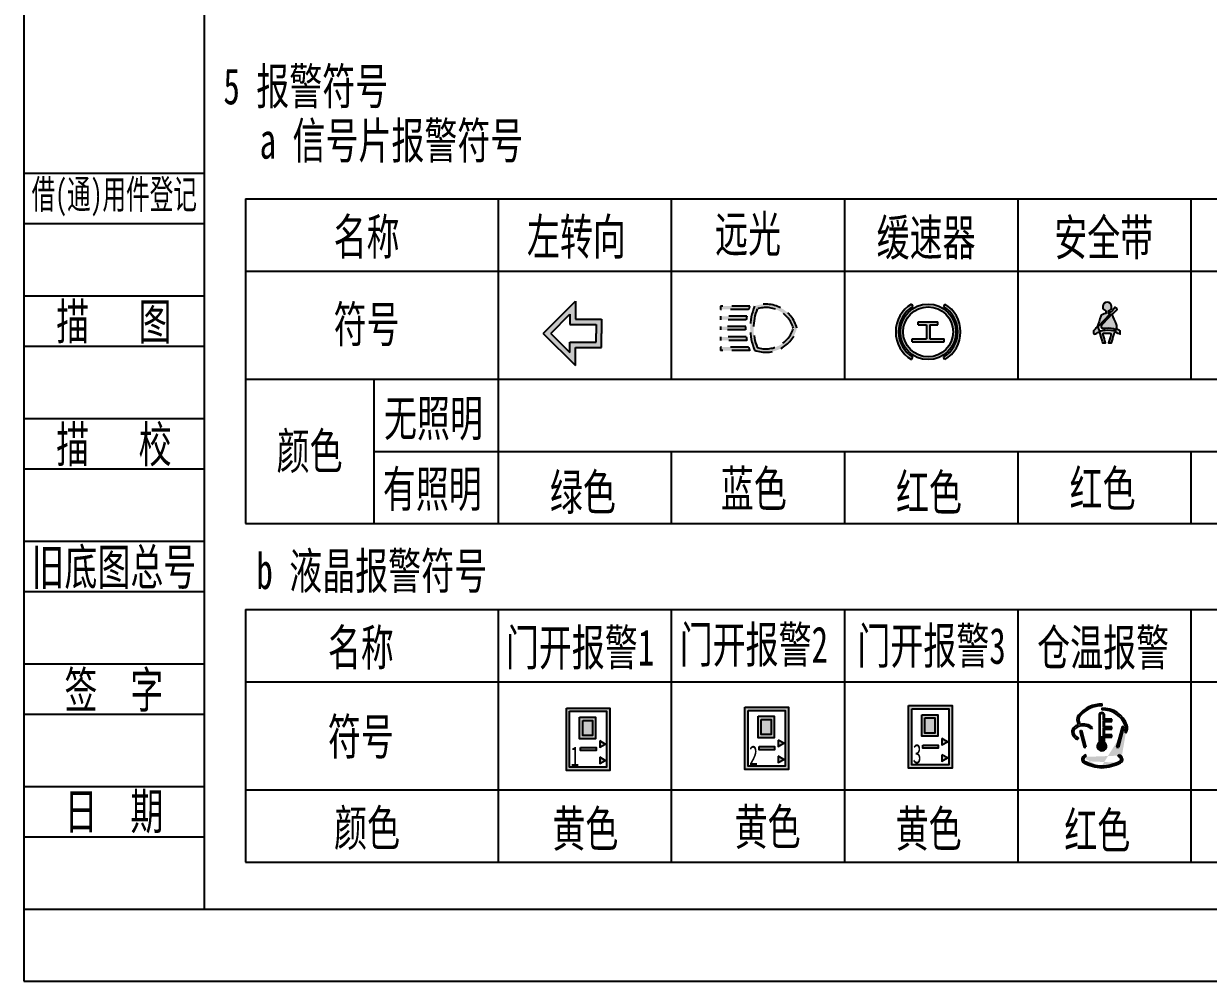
# Model space of a CAD drawing. Extents: x -188 to 653, y 38 to 632.
# Drawn here: x -188.1 to -24, y 38.5 to 171.1 of the extents above; entities that cross this region are included whole.
import ezdxf
from ezdxf.enums import TextEntityAlignment as Align

# ---------------------------------------------------------------- set-up
doc = ezdxf.new("R2010")
doc.units = 0
doc.header["$LTSCALE"] = 5
doc.linetypes.add('DASHED', pattern=[0.75, 0.5, -0.25])
for name, color, linetype in [('01', 7, 'CONTINUOUS'), ('1轮廓实线层', 7, 'CONTINUOUS'), ('2细线层', 3, 'CONTINUOUS'), ('4', 6, 'DASHED'), ('5剖面线层', 2, 'CONTINUOUS'), ('6文字层', 3, 'CONTINUOUS'), ('F2', 1, 'CONTINUOUS')]:
    doc.layers.add(name, color=color, linetype=linetype)
doc.layers.add('1', color=1, linetype='CONTINUOUS', lineweight=5)
doc.styles.add('STYLE1', font='SIMHEI.TTF', dxfattribs={"width": 0.67})
doc.styles.add('STYLE2', font='', dxfattribs={"width": 0.67, "height": 5})
doc.styles.get('STYLE2').set_extended_font_data('FangSong')

msp = doc.modelspace()

# ---------------------------------------------------------------- hatches: boundary and pattern name
at = {"layer": '01'}
msp.add_hatch(color=1, dxfattribs=at).paths.add_polyline_path([(-39.12559830937467, 71.58259185334987, 3.266366646784209), (-38.39109703670032, 71.58259185334987), (-38.39109703670032, 72.27055440281623), (-39.12559830937467, 72.27055440281623)])
at = {"layer": '1', "lineweight": 50}
msp.add_hatch(color=256, dxfattribs=at).paths.add_polyline_path([(-38.76032871872568, 76.29209984194415), (-38.75055688824505, 76.04566035954412, -0.3302194750301219), (-35.4920837286683, 73.8247341402705, -0.3151389709790092), (-35.62949361488695, 73.06071776276843), (-35.44649245854616, 72.89458736905041, 0.3152240271156196), (-35.25991924411206, 73.90799814334149, 0.3300328908721549)])
at = {"layer": '1轮廓实线层', "ltscale": 10}
h = msp.add_hatch(color=3, dxfattribs=at)
h.paths.add_polyline_path([(-116.1724782359365, 128.235570720024), (-111.9461823223974, 124.0092748064847), (-111.6974782359366, 124.0092748064847), (-111.6974782359366, 126.2752195641847), (-108.0675977537176, 126.2752195641847), (-108.0675977537176, 128.235570720024), (-108.0675977537176, 130.1959218758634), (-111.6974782359366, 130.1959218758634), (-111.6974782359366, 132.710570720024)])
h.paths.add_polyline_path([(-112.4543775607131, 130.8930112234677), (-112.4543775607131, 129.4459218758634), (-108.8175977537176, 129.4459218758634), (-108.8175977537176, 128.235570720024), (-108.8175977537176, 127.0252195641847), (-112.4543775607131, 127.0252195641847), (-112.4543775607131, 125.5781302165806), (-115.111818064157, 128.235570720024)], flags=16)
at = {"layer": '1轮廓实线层'}
h = msp.add_hatch(color=1, dxfattribs=at)
h.paths.add_polyline_path([(-67.31635766956947, 128.4408526400448), (-66.93160766956942, 128.4408526400448, -0.2633274009900907), (-64.9388503735322, 131.9622804661916), (-65.13695036085892, 132.2921121771006, 0.2633274009900894)])
h.paths.add_polyline_path([(-66.93160766956942, 128.4408526400448), (-67.31635766956947, 128.4408526400448, 0.2633274009900842), (-65.13695036085892, 124.5895931029891), (-64.9388503735322, 124.9194248138981, -0.2633274009900839)])
h.paths.add_polyline_path([(-66.2903576695694, 128.4408526400448), (-66.67510766956946, 128.4408526400448, 0.4142135623730949), (-62.82384813251326, 124.5895931029887), (-62.82384813251326, 124.9743431029887, -0.4142135623730935)])
h.paths.add_polyline_path([(-66.67510766956946, 128.4408526400448), (-66.2903576695694, 128.4408526400448, -0.4142135623730935), (-62.82384813251326, 131.9073621771009), (-62.82384813251326, 132.2921121771009, 0.4142135623730949)])
h.paths.add_polyline_path([(-59.35733859545712, 128.4408526400448), (-58.97258859545718, 128.4408526400448, 0.4142135623730949), (-62.82384813251326, 132.2921121771009), (-62.82384813251326, 131.9073621771009, -0.4142135623730935)])
h.paths.add_polyline_path([(-58.97258859545718, 128.4408526400448), (-59.35733859545712, 128.4408526400448, -0.4142135623730935), (-62.82384813251326, 124.9743431029887), (-62.82384813251326, 124.5895931029887, 0.4142135623730949)])
h.paths.add_polyline_path([(-60.51074590416829, 124.5895931029887, 0.2633274009901314), (-58.33133859545717, 128.4408526400448), (-58.71608859545711, 128.4408526400448, -0.2633274009901318), (-60.708845891495, 124.9194248138978)])
h.paths.add_polyline_path([(-60.70884589149443, 131.9622804661916, -0.2633274009900906), (-58.71608859545711, 128.4408526400448), (-58.33133859545717, 128.4408526400448, 0.2633274009900893), (-60.51074590416772, 132.2921121771006)])
h.paths.add_polyline_path([(-62.82384813251326, 128.4408526400449), (-62.59884813251324, 128.4408526400449), (-62.59884813251324, 129.3930107227459), (-61.45923781205977, 129.3930107227459), (-61.45923781205977, 129.8430107227459), (-62.82384813251326, 129.8430107227459)], flags=17)
h.paths.add_polyline_path([(-62.82384813251326, 129.843010722746), (-64.18845845296676, 129.843010722746), (-64.18845845296676, 129.393010722746), (-63.04884813251329, 129.3930107227459), (-63.04884813251329, 128.4408526400449), (-62.82384813251326, 128.4408526400449)], flags=17)
h.paths.add_polyline_path([(-63.04884813251329, 128.4408526400447), (-63.04884813251329, 127.4886945573437), (-65.04661551923243, 127.4886945573437), (-65.04661551923243, 127.0386945573437), (-62.82384813251326, 127.0386945573437), (-62.82384813251326, 128.4408526400449)], flags=17)
h.paths.add_polyline_path([(-62.82384813251326, 127.0386945573437), (-60.60108074579409, 127.0386945573437), (-60.60108074579409, 127.4886945573437), (-62.59884813251324, 127.4886945573437), (-62.59884813251324, 128.4408526400448), (-62.82384813251326, 128.4408526400449)], flags=17)
at = {"layer": '1轮廓实线层', "ltscale": 10}
for color, points in [(3, [(-111.6974782359366, 124.0092748064847), (-111.9461823223974, 124.0092748064847), (-111.6974782359366, 123.7605707200241)]), (2, [(-111.1402438581677, 72.05966868999218), (-108.8947951575251, 72.05966868999212), (-108.8947951575251, 75.06027456966439), (-111.1402438581677, 75.0602745696645)]), (2, [(-86.39042523410126, 72.18522128131764), (-84.1449765334587, 72.18522128131758), (-84.1449765334587, 75.18582716098985), (-86.39042523410126, 75.18582716098996)]), (2, [(-63.71416730815145, 72.39774880181068), (-61.46871860750889, 72.39774880181062), (-61.46871860750889, 75.39835468148289), (-63.71416730815145, 75.398354681483)])]:
    msp.add_hatch(color=color, dxfattribs=at).paths.add_polyline_path(points)
h = msp.add_hatch(color=2, dxfattribs=at)
h.paths.add_polyline_path([(-112.9503781059298, 76.31888150598934), (-106.9319256871545, 76.31888150598934), (-106.9319256871545, 67.66643324757206), (-112.9503781059298, 67.66643324757206)])
h.paths.add_polyline_path([(-112.5011593559298, 75.86966275598911), (-107.3811444371545, 75.86966275598911), (-107.3811444371545, 68.11565199757229), (-112.5011593559298, 68.11565199757229)], flags=16)
h = msp.add_hatch(color=2, dxfattribs=at)
h.paths.add_polyline_path([(-88.20055948186337, 76.4444340973148), (-82.1821070630881, 76.4444340973148), (-82.1821070630881, 67.79198583889752), (-88.20055948186337, 67.79198583889752)])
h.paths.add_polyline_path([(-87.75134073186337, 75.99521534731457), (-82.6313258130881, 75.99521534731457), (-82.6313258130881, 68.24120458889774), (-87.75134073186337, 68.24120458889774)], flags=16)
h = msp.add_hatch(color=2, dxfattribs=at)
h.paths.add_polyline_path([(-65.52430155591355, 76.65696161780784), (-59.50584913713828, 76.65696161780784), (-59.50584913713828, 68.00451335939056), (-65.52430155591355, 68.00451335939056)])
h.paths.add_polyline_path([(-65.07508280591355, 76.20774286780761), (-59.95506788713828, 76.20774286780761), (-59.95506788713828, 68.45373210939078), (-65.07508280591355, 68.45373210939078)], flags=16)
h = msp.add_hatch(color=2, dxfattribs=at)
h.paths.add_polyline_path([(-107.5756507477504, 71.31309201485055), (-108.3337990657451, 71.75059739209291), (-108.3336156777318, 70.87526900025205)])
h.paths.add_polyline_path([(-107.5756507477508, 69.06939689787578), (-108.3337990657456, 69.50690227511836), (-108.3336156777318, 68.63157388327727)])
h.paths.add_polyline_path([(-108.8406891997879, 70.41068590901318), (-108.8406891997879, 70.84320684688169), (-110.9779199314803, 70.84320684688169), (-110.9779199314803, 70.41068590901341)])
h = msp.add_hatch(color=2, dxfattribs=at)
h.paths.add_polyline_path([(-82.825832123684, 71.43864460617601), (-83.5839804416787, 71.87614998341837), (-83.58379705366542, 71.0008215915775)])
h.paths.add_polyline_path([(-82.82583212368445, 69.19494948920124), (-83.58398044167916, 69.63245486644382), (-83.58379705366542, 68.75712647460273)])
h.paths.add_polyline_path([(-84.09087057572151, 70.53623850033864), (-84.09087057572151, 70.96875943820714), (-86.22810130741391, 70.96875943820714), (-86.22810130741391, 70.53623850033887)])
h = msp.add_hatch(color=2, dxfattribs=at)
h.paths.add_polyline_path([(-60.14957419773418, 71.65117212666905), (-60.90772251572889, 72.08867750391141), (-60.90753912771561, 71.21334911207055)])
h.paths.add_polyline_path([(-60.14957419773464, 69.40747700969428), (-60.90772251572935, 69.84498238693686), (-60.90753912771561, 68.96965399509577)])
h.paths.add_polyline_path([(-61.4146126497717, 70.74876602083168), (-61.4146126497717, 71.18128695870018), (-63.5518433814641, 71.18128695870018), (-63.5518433814641, 70.74876602083191)])
at = {"layer": '4', "ltscale": 10}
h = msp.add_hatch(color=5, dxfattribs=at)
h.paths.add_polyline_path([(-91.59296173856819, 132.0115508639979), (-91.59296173856819, 131.5428008639979), (-87.70362315568946, 131.5428008639979, -0.01452261066740526), (-87.5383189456602, 132.0115508639979)])
h.paths.add_polyline_path([(-88.02746699119916, 130.1287383639979, -0.01389140543728545), (-87.94793876425956, 130.5974883639979), (-91.59296173856819, 130.5974883639979), (-91.59296173856819, 130.1287383639979)])
h.paths.add_polyline_path([(-91.59296173856819, 129.1834258639979), (-91.59296173856819, 128.9491752527742), (-88.11151662051952, 128.9491752527742, -0.00684405257517632), (-88.10784366268399, 129.1834258639979)])
h.paths.add_polyline_path([(-91.59296173856819, 128.9491752527742), (-91.59296173856819, 128.7146758639979), (-88.10877021341958, 128.7146758639979, -0.006850949471928943), (-88.11151662051952, 128.9491752527742)])
h.paths.add_polyline_path([(-87.94793876425956, 127.2667932337722, -0.01389140543728574), (-88.02746699119916, 127.7355432337722), (-91.59296173856819, 127.7355432337722), (-91.59296173856819, 127.2667932337722)])
h.paths.add_polyline_path([(-91.59296173856819, 126.3214807337722), (-91.59296173856819, 125.8527307337722), (-87.5383189456602, 125.8527307337722, -0.01452261066740481), (-87.70362315568946, 126.3214807337722)])
h.paths.add_polyline_path([(-86.83213330251783, 130.5923611214753), (-86.83213330251783, 132.022311165174, 0.001774094390387376), (-86.86202484404475, 132.0115508639979, 0.1009958805841513), (-87.48702484305522, 128.9491752527742), (-87.01827484299201, 128.9491752527742, -0.05645139358346744)])
h.paths.add_polyline_path([(-81.48954280900625, 128.9491752527742), (-81.00270666273718, 128.9491752527742, 2.613486854359877e-06), (-81.00269469794148, 128.9492204982339, 0.4388778527468691), (-86.83213330251783, 132.022311165174), (-86.83213330251783, 130.5923611214757, -0.03720962649901507), (-86.50946272504962, 131.6355854908084, -0.4168296417948312)])
h.paths.add_polyline_path([(-86.50961433191196, 126.262902155614, -0.03719549792664051), (-86.83213330251783, 127.3057406065204), (-86.83213330251783, 125.8761298312938, 0.4388747358700296), (-81.00270666273718, 128.9491752527742), (-81.48956977102353, 128.9491752527742, -0.4168343419126662)])
h.paths.add_polyline_path([(-86.86219583537331, 125.8869523757521, 0.001784256023702572), (-86.83213330251783, 125.8761298312938), (-86.83213330251783, 127.3057406065204, -0.05645988598554207), (-87.01827484299201, 128.9491752527742), (-87.48702484305522, 128.9491752527742, 0.1009898176772762)])
at = {"layer": '5剖面线层', "ltscale": 10}
h = msp.add_hatch(color=1, dxfattribs=at)
edge = h.paths.add_edge_path()
edge.add_line((-38.70834767303827, 76.63171875115097), (-38.70834767303827, 76.87837087366444))
edge.add_arc((-38.75834767303828, 72.72294367420687), 4.155728000000001, 89.31062425223224, 141.4235457663623)
edge.add_arc((-41.28030420457866, 74.7344988158211), 0.9297988571428575, 141.4235457663623, 194.7185243349453)
edge.add_line((-42.17959232550049, 74.49826420719893), (-42.04261233774559, 73.97681446487871))
edge.add_arc((-41.34171636489, 72.06806846715284), 2.033363334134634, 110.1633526034629, 129.3134374179218)
edge.add_arc((-42.13379449660211, 73.0353359182443), 0.7831657142857142, 129.3134374179218, 178.1765850440404)
edge.add_arc((-41.82105887174077, 73.0253798723582), 1.096059776081759, 178.1765850440404, 256.1225073727622)
edge.add_line((-42.08394519156476, 71.96131323178258), (-42.01383593794406, 72.19811775670792))
edge.add_arc((-41.82105887174077, 73.0253798723582), 0.8494266332246165, 178.1765850440404, 256.8824496251242, ccw=False)
edge.add_arc((-42.13379449660211, 73.0353359182443), 0.5365325714285715, 129.3134374179218, 178.1765850440404, ccw=False)
edge.add_arc((-41.34171636489, 72.06806846715284), 1.786730191277491, 50.012245855977596, 129.3134374179218, ccw=False)
edge.add_line((-40.19352089840512, 73.4370286372004), (-40.0403259417691, 73.63042227318044))
edge.add_arc((-41.34171636489, 72.06806846715284), 2.033363334134634, 50.20679101131203, 103.2053969225125)
edge.add_line((-41.8062231197403, 74.04766436614295), (-41.94105228655317, 74.56092645240238))
edge.add_arc((-41.28030420457866, 74.7344988158211), 0.6831657142857144, 141.4235457663623, 194.7185243349453, ccw=False)
edge.add_arc((-38.75834767303828, 72.72294367420687), 3.909094857142859, 89.26712776227907, 141.4235457663623, ccw=False)
h.paths.add_polyline_path([(-35.71002916604174, 73.71803121036743), (-35.94856920499173, 73.78069345557049), (-36.70749956125737, 70.8916288177536), (-36.46895952230852, 70.82896657255009)], flags=17)
h.paths.add_polyline_path([(-41.5805461882403, 73.18856677308258), (-41.81908622718813, 73.12590452787896), (-41.21570203220002, 70.8289665725498), (-40.97716199324949, 70.89162881775269)])
edge = h.paths.add_edge_path()
edge.add_line((-38.76032871872564, 76.29209984194307), (-38.75055688824505, 76.04566035954412))
edge.add_arc((-38.61937363939241, 72.73730047688491), 3.310959703466807, 19.17378845441917, 92.27070550160016)
edge.add_arc((-38.61937363939241, 72.73730047688491), 3.557592846323949, 19.17378845441917, 92.27070550157737)
edge.add_line((-35.62949361488426, 73.06071776276599), (-35.44649245854616, 72.89458736905041))
edge.add_arc((-36.10669064686956, 73.54090752261243), 0.6769780002275263, 314.8208977618763, 384.7875806804947)
edge.add_arc((-36.07706565499151, 73.53455841094808), 0.8984350229945465, 314.5762075454621, 384.7166360589715)
edge.add_arc((-39.01615874810019, 74.25605001804252), 5.970631150398738, 272.3958422082294, 297.4477786115207)
edge.add_arc((-39.01615874810019, 74.25605001804252), 6.217264293255878, 272.3958422082294, 297.4477786115207)
edge.add_arc((-38.50878272221771, 73.7698416642948), 5.484515949882106, 241.3760533326077, 267.4822661724172)
edge.add_arc((-38.50878272221771, 73.7698416642948), 5.731149092739249, 241.3760533326077, 267.4822661724172)
edge.add_line((-41.22851320100445, 69.3600847283983), (-40.8725276553645, 69.71607027403866))
edge.add_arc((-41.03878916139464, 69.19062688720999), 0.2543839050452518, 138.2293882944833, 247.4876864757158)
edge.add_arc((-41.05717732386378, 69.18739012501362), 0.4898994285714287, 135.0000000000092, 246.8120643640078)
edge.add_line((-40.8725276553645, 69.71607027403866), (-41.046923623144, 69.89046624181844))
edge.add_line((-41.4035885319057, 69.53380133305558), (-41.046923623144, 69.89046624181844))
edge.add_line((-36.53127948717263, 69.71607027403763), (-36.17461457841357, 69.35940536528028))
edge.add_arc((-36.35702521704109, 69.18921637577881), 0.2494503164820246, 292.79467382525, 403.3462381337592)
edge.add_arc((-36.34662981867603, 69.18739012501698), 0.4898994285714287, 293.1879356360533, 405.0000000002119)
edge.add_line((-36.53127948717263, 69.71607027403763), (-36.35688351939407, 69.89046624181793))
edge.add_line((-36.35688351939407, 69.89046624181793), (-36.00021861063379, 69.53380133306041))
for points in [[(-39.12559830937467, 72.27055440281634), (-39.01131259508897, 72.2705544028164), (-39.01131259508897, 75.43409687529294, -0.5256754162982524), (-38.50538275098605, 75.43409687529294), (-38.50538275098605, 74.65580404248914), (-37.47959071960812, 74.6558040424892), (-37.47959071960812, 74.55108256724583), (-38.50538275098602, 74.55108256724589), (-38.50538275098608, 73.60015937569892), (-37.46869765412782, 73.60015937569887), (-37.46869765412782, 73.50739818926576), (-38.50538275098605, 73.50739818926576), (-38.50538275098605, 72.4683327283135), (-37.46869765412782, 72.4683327283135), (-37.46869765412782, 72.3848401171021), (-38.50538275098605, 72.3848401171021), (-38.50538275098602, 72.27055440281634), (-38.39109703670032, 72.27055440281634), (-37.35441193984212, 72.27055440281634), (-37.35441193984212, 72.58261844259914), (-38.39109703670032, 72.5826184425992), (-38.39109703670032, 73.39311247498), (-37.35441193984214, 73.39311247498), (-37.35441193984209, 73.71444508998462), (-38.39109703670032, 73.71444508998457), (-38.39109703670032, 74.43679685296001), (-37.36530500532239, 74.43679685296013), (-37.36530500532239, 74.77008975677484), (-38.39109703670032, 74.77008975677478), (-38.39109703670032, 75.46659497036592, 0.5847915256538905), (-39.12559830937467, 75.46659497036597)], [(-41.13618817359554, 68.95562773068303, -0.5164606685822698), (-41.22851320100482, 69.36008472839796), (-40.8725276553645, 69.71607027403866), (-41.046923623144, 69.8904662418185), (-41.4035885319057, 69.53380133305558, 0.5290683885635337), (-41.2523077670641, 68.7380288446933, -0.0001009775157795255), (-41.25433994304159, 68.73913739248678, 0.1132173163500381), (-38.78739632841216, 68.04546882688732), (-38.78739632841216, 68.29240707655629, -0.112663130222363)], [(-36.15198236026415, 68.73781942195859, 0.5294122780501828), (-36.00021861063379, 69.53380133306041), (-36.35688351939401, 69.89046624181799), (-36.53127948717263, 69.71607027403763), (-36.17514814941315, 69.35993893627983, -0.5252326250590912), (-36.26217496011019, 68.95850250720315, -0.1094792259174154), (-38.75813235653802, 68.29099689880132, -0.001335486196439988), (-38.78739632841216, 68.29240707655623), (-38.78739632841216, 68.04546882688732, 0.001266180494366057), (-38.75840053753347, 68.0441311520978, 0.1097606481304417)]]:
    msp.add_hatch(color=1, dxfattribs=at).paths.add_polyline_path(points)
at = {"layer": 'F2'}
h = msp.add_hatch(color=256, dxfattribs=at)
edge = h.paths.add_edge_path()
edge.add_spline(control_points=[(-38.21026494258001, 131.3538314548886), (-38.41016494257963, 131.4139314548888), (-38.64026494257985, 131.6338314548887), (-38.64026494257985, 131.9338314548887), (-38.64026494257985, 131.9338314548887), (-38.64026494257985, 132.2739314548887), (-38.36026494257965, 132.5638314548887), (-38.01026494258019, 132.5638314548887), (-38.01026494258019, 132.5638314548887), (-37.67026494258005, 132.5639314548886), (-37.40026494258007, 132.2838314548887), (-37.40026494258007, 131.9338314548887), (-37.40026494258007, 131.9338314548887), (-37.40026494258007, 131.6539314548887), (-37.57026494257968, 131.4238314548887), (-37.84026494258012, 131.3438314548886), (-37.84026494258012, 131.3438314548886), (-37.84026494258012, 131.3438314548886), (-37.84026494258012, 130.9939314548887), (-37.84026494258012, 130.9939314548887), (-37.84026494258012, 130.9939314548887), (-37.79026494257994, 130.9939314548887), (-37.74026494257976, 131.0038314548887), (-37.69026494258003, 131.0038314548887), (-37.69026494258003, 131.0038314548887), (-37.44026494258003, 131.2839314548887), (-37.16026494257983, 131.5638314548887), (-36.91026494257983, 131.8438314548886), (-36.91026494257983, 131.8438314548886), (-36.80026494258016, 131.7539314548887), (-36.72026494257977, 131.6838314548887), (-36.61026494257965, 131.6038314548886), (-36.61026494257965, 131.6038314548886), (-36.84026494258012, 131.3639314548887), (-37.07026494257968, 131.1038314548886), (-37.31026494257992, 130.8738314548887), (-37.31026494257992, 130.8738314548887), (-37.12026494257987, 130.4138314548887), (-36.93026494257981, 129.9438314548888), (-36.74026494257976, 129.4838314548887), (-36.74026494257976, 129.4838314548887), (-36.65026494258007, 129.2939314548887), (-36.65026494258007, 129.0838314548886), (-36.74026494257976, 128.8838314548887), (-36.74026494257976, 128.8838314548887), (-36.56026494257992, 128.7839314548887), (-36.39026494257985, 128.7038314548888), (-36.21026494258001, 128.6038314548886), (-36.21026494258001, 128.6038314548886), (-36.21026494258001, 128.4439314548887), (-36.21026494258001, 128.2938314548887), (-36.21026494258001, 128.1338314548887), (-36.21026494258001, 128.1338314548887), (-36.43026494257981, 128.2339314548887), (-36.66026494257983, 128.3238314548886), (-36.88026494258008, 128.4338314548887), (-36.88026494258008, 128.4338314548887), (-36.96026494258001, 128.3438314548886), (-37.03026494257972, 128.2138314548887), (-37.10026494257988, 128.0438314548887), (-37.10026494257988, 128.0438314548887), (-37.20026494257979, 127.6739314548887), (-37.30026494258016, 127.3038314548887), (-37.40026494258007, 126.9338314548886), (-37.40026494258007, 126.9338314548886), (-37.54026494257994, 126.9338314548886), (-37.68026494257981, 126.9338314548886), (-37.82026494257968, 126.9338314548886), (-37.82026494257968, 126.9338314548886), (-37.71026494258001, 127.3038314548887), (-37.60026494257988, 127.6638314548887), (-37.49026494257976, 128.0338314548887), (-37.49026494257976, 128.0338314548887), (-37.46026494258001, 128.1739314548888), (-37.49026494257976, 128.2438314548887), (-37.65026494258007, 128.2438314548887), (-37.65026494258007, 128.2438314548887), (-37.92026494258005, 128.2438314548887), (-38.19026494258003, 128.2438314548887), (-38.46026494258001, 128.2438314548887), (-38.46026494258001, 128.2438314548887), (-38.62026494257987, 128.2438314548887), (-38.63026494258008, 128.1138314548886), (-38.57026494257968, 128.0138314548887), (-38.57026494257968, 128.0138314548887), (-38.46026494258001, 127.6639314548888), (-38.36026494257965, 127.2838314548887), (-38.24026494257976, 126.9338314548886), (-38.24026494257976, 126.9338314548886), (-38.24026494257976, 126.9338314548886), (-38.66026494257983, 126.9338314548886), (-38.66026494257983, 126.9338314548886), (-38.66026494257983, 126.9338314548886), (-38.66026494257983, 126.9338314548886), (-39.12026494257987, 128.4439314548887), (-39.12026494257987, 128.4439314548887), (-39.12026494257987, 128.4439314548887), (-39.34006494257972, 128.3339314548886), (-39.59006494257972, 128.2138314548887), (-39.81006494257997, 128.1038314548886), (-39.81006494257997, 128.1038314548886), (-39.90006494258012, 128.1239314548887), (-39.95006494257984, 128.2838314548887), (-39.91006494257988, 128.5938314548886), (-39.91006494257988, 128.5938314548886), (-39.75006494258002, 128.7739314548887), (-39.56006494257997, 128.9538314548888), (-39.41006494257988, 129.1338314548887), (-39.41006494257988, 129.1338314548887), (-39.23006494258004, 129.6339314548887), (-39.06026494257992, 130.1038314548886), (-38.88026494258008, 130.6038314548886), (-38.88026494258008, 130.6038314548886), (-38.78026494257972, 130.8039314548886), (-38.55026494258016, 130.9638314548887), (-38.21026494258001, 130.9938314548887), (-38.21026494258001, 130.9938314548887), (-38.21026494258001, 130.9938314548887), (-38.21026494258001, 131.3538314548886), (-38.21026494258001, 131.3538314548886)], knot_values=[0, 0, 0, 0, 0.03333333333333333, 0.03333333333333333, 0.03333333333333333, 0.03333333433333333, 0.06666666666666667, 0.06666666666666667, 0.06666666666666667, 0.06666666766666667, 0.1, 0.1, 0.1, 0.100000001, 0.1333333333333333, 0.1333333333333333, 0.1333333333333333, 0.1333333343333333, 0.1666666666666667, 0.1666666666666667, 0.1666666666666667, 0.1666666676666667, 0.2, 0.2, 0.2, 0.200000001, 0.2333333333333333, 0.2333333333333333, 0.2333333333333333, 0.2333333343333333, 0.2666666666666667, 0.2666666666666667, 0.2666666666666667, 0.2666666676666667, 0.3, 0.3, 0.3, 0.300000001, 0.3333333333333333, 0.3333333333333333, 0.3333333333333333, 0.3333333343333333, 0.3666666666666666, 0.3666666666666666, 0.3666666666666666, 0.3666666676666667, 0.4, 0.4, 0.4, 0.400000001, 0.4333333333333333, 0.4333333333333333, 0.4333333333333333, 0.4333333343333333, 0.4666666666666666, 0.4666666666666666, 0.4666666666666666, 0.4666666676666666, 0.4999999999999999, 0.4999999999999999, 0.4999999999999999, 0.500000001, 0.5333333333333333, 0.5333333333333333, 0.5333333333333333, 0.5333333343333333, 0.5666666666666667, 0.5666666666666667, 0.5666666666666667, 0.5666666676666666, 0.6, 0.6, 0.6, 0.600000001, 0.6333333333333333, 0.6333333333333333, 0.6333333333333333, 0.6333333343333333, 0.6666666666666666, 0.6666666666666666, 0.6666666666666666, 0.6666666676666666, 0.7, 0.7, 0.7, 0.7000000009999999, 0.7333333333333333, 0.7333333333333333, 0.7333333333333333, 0.7333333343333333, 0.7666666666666666, 0.7666666666666666, 0.7666666666666666, 0.7666666676666666, 0.7999999999999999, 0.7999999999999999, 0.7999999999999999, 0.8000000009999999, 0.8333333333333333, 0.8333333333333333, 0.8333333333333333, 0.8333333343333332, 0.8666666666666666, 0.8666666666666666, 0.8666666666666666, 0.8666666676666666, 0.8999999999999999, 0.8999999999999999, 0.8999999999999999, 0.9000000009999999, 0.9333333333333332, 0.9333333333333332, 0.9333333333333332, 0.9333333343333332, 0.9666666666666666, 0.9666666666666666, 0.9666666666666666, 0.9666666676666665, 1, 1, 1, 1], degree=3, periodic=0)
edge = h.paths.add_edge_path(flags=16)
edge.add_spline(control_points=[(-36.88026494258008, 128.5039314548887), (-36.88026494258008, 128.5039314548887), (-36.88026494258008, 128.8039314548886), (-36.88026494258008, 128.8039314548886), (-36.88026494258008, 128.8039314548886), (-36.88026494258008, 128.8039314548886), (-37.21026494258001, 128.9838314548887), (-37.89026494257985, 128.9838314548887), (-37.89026494257985, 128.9838314548887), (-38.56026494257992, 128.9839314548887), (-38.77026494257996, 128.9038314548887), (-38.82026494257968, 128.9838314548887), (-38.82026494257968, 128.9838314548887), (-38.88016494257988, 129.0639314548886), (-38.88026494258008, 129.2238314548887), (-38.84026494258012, 129.2938314548887), (-38.84026494258012, 129.2938314548887), (-38.79026494257994, 129.3639314548887), (-37.49026494257976, 130.7538314548887), (-37.49026494257976, 130.7538314548887), (-37.49026494257976, 130.7538314548887), (-37.49026494257976, 130.7539314548887), (-37.52026494257996, 130.8738314548887), (-37.63026494258008, 130.8538314548886), (-37.63026494258008, 130.8538314548886), (-37.74026494257976, 130.8439314548887), (-39.18006494257986, 129.2638314548887), (-39.18006494257986, 129.2638314548887), (-39.18006494257986, 129.2638314548887), (-39.18006494257986, 129.2639314548887), (-39.30006494257975, 129.1038314548886), (-39.23006494258004, 128.9438314548888), (-39.23006494258004, 128.9438314548888), (-39.17006494257964, 128.7739314548887), (-39.09026494258012, 128.6138314548886), (-39.09026494258012, 128.6138314548886), (-39.09026494258012, 128.6138314548886), (-39.09026494258012, 128.6139314548887), (-39.0802649425799, 128.5038314548887), (-38.88026494258008, 128.5538314548887), (-38.88026494258008, 128.5538314548887), (-38.69016494257983, 128.6039314548887), (-38.49026494257976, 128.6438314548887), (-37.93026494257981, 128.6638314548887), (-37.93026494257981, 128.6638314548887), (-37.36026494257965, 128.6839314548888), (-36.88026494258008, 128.5038314548887), (-36.88026494258008, 128.5039314548887)], knot_values=[0, 0, 0, 0, 0.08333333333333333, 0.08333333333333333, 0.08333333333333333, 0.08333333433333333, 0.1666666666666667, 0.1666666666666667, 0.1666666666666667, 0.1666666676666667, 0.25, 0.25, 0.25, 0.250000001, 0.3333333333333333, 0.3333333333333333, 0.3333333333333333, 0.3333333343333333, 0.4166666666666666, 0.4166666666666666, 0.4166666666666666, 0.4166666676666667, 0.4999999999999999, 0.4999999999999999, 0.4999999999999999, 0.500000001, 0.5833333333333333, 0.5833333333333333, 0.5833333333333333, 0.5833333343333332, 0.6666666666666666, 0.6666666666666666, 0.6666666666666666, 0.6666666676666666, 0.75, 0.75, 0.75, 0.750000001, 0.8333333333333334, 0.8333333333333334, 0.8333333333333334, 0.8333333343333333, 0.9166666666666667, 0.9166666666666667, 0.9166666666666667, 0.9166666676666667, 1, 1, 1, 1], degree=3, periodic=0)

# ---------------------------------------------------------------- linework, layer by layer
at = {"layer": '01', "color": 1}
for p, q in [((-38.76032871872564, 76.29209984194307), (-38.75055688824505, 76.04566035954412)), ((-38.70834767303827, 76.63171875115097), (-38.70834767303827, 76.87837087366444)), ((-42.17959232550049, 74.49826420719893), (-42.04261233774559, 73.97681446487871)), ((-41.94105228655317, 74.56092645240238), (-41.8062231197403, 74.04766436614295)), ((-39.12559830937467, 75.46659497036592), (-39.12559830937467, 71.58259185334998)), ((-39.01131259508897, 75.43409687529294), (-39.01131259508897, 71.51804953168477)), ((-38.50538275098605, 74.65580404248914), (-38.50538275098605, 75.43409687529294)), ((-37.47959071960812, 74.65580404248914), (-38.50538275098605, 74.65580404248914)), ((-38.50538275098605, 73.60015937569892), (-38.50538275098605, 74.55108256724583)), ((-38.50538275098605, 74.55108256724583), (-37.47959071960812, 74.55108256724583)), ((-38.39109703670032, 74.77008975677484), (-38.39109703670032, 75.46659497036592)), ((-37.36530500532239, 74.77008975677484), (-38.39109703670032, 74.77008975677484)), ((-38.39109703670032, 73.71444508998462), (-38.39109703670032, 74.43679685296007)), ((-38.39109703670032, 74.43679685296007), (-37.36530500532239, 74.43679685296007)), ((-37.47959071960812, 74.55108256724583), (-37.47959071960812, 74.65580404248914)), ((-37.36530500532239, 74.43679685296007), (-37.36530500532239, 74.77008975677484)), ((-41.5805461882403, 73.18856677308258), (-41.81908622718813, 73.12590452787896)), ((-41.81908622718813, 73.12590452787896), (-41.21570203220002, 70.8289665725498)), ((-41.5805461882403, 73.18856677308258), (-40.97716199324949, 70.89162881775269)), ((-40.19352089840512, 73.4370286372004), (-40.0403259417691, 73.63042227318044)), ((-38.39109703670032, 72.27055440281634), (-39.12559830937365, 72.27055440281634)), ((-38.39109703670032, 72.27055440281634), (-39.12559830937365, 72.27055440281634)), ((-37.46869765412782, 73.60015937569892), (-38.50538275098605, 73.60015937569892)), ((-38.50538275098605, 72.4683327283135), (-38.50538275098605, 73.5073981892657)), ((-38.50538275098605, 73.5073981892657), (-37.46869765412782, 73.5073981892657)), ((-37.46869765412782, 72.4683327283135), (-38.50538275098605, 72.4683327283135)), ((-38.50538275098605, 71.5180495316846), (-38.50538275098605, 72.3848401171021)), ((-38.50538275098605, 72.3848401171021), (-37.46869765412782, 72.3848401171021)), ((-37.35441193984212, 73.71444508998462), (-38.39109703670032, 73.71444508998462)), ((-38.39109703670032, 72.5826184425992), (-38.39109703670032, 73.39311247498)), ((-38.39109703670032, 73.39311247498), (-37.35441193984212, 73.39311247498)), ((-37.35441193984212, 72.5826184425992), (-38.39109703670032, 72.5826184425992)), ((-38.39109703670032, 71.58259185334987), (-38.39109703670032, 72.27055440281634)), ((-38.39109703670032, 72.27055440281634), (-37.35441193984212, 72.27055440281634)), ((-37.46869765412782, 73.5073981892657), (-37.46869765412782, 73.60015937569892)), ((-37.46869765412782, 72.3848401171021), (-37.46869765412782, 72.4683327283135)), ((-37.35441193984212, 73.39311247498), (-37.35441193984212, 73.71444508998462)), ((-37.35441193984212, 72.27055440281634), (-37.35441193984212, 72.5826184425992)), ((-35.94856920499173, 73.78069345557049), (-36.70749956125737, 70.8916288177536)), ((-35.71002916604174, 73.71803121036743), (-36.46895952230852, 70.82896657255009)), ((-35.71002916604174, 73.71803121036743), (-35.94856920499173, 73.78069345557049)), ((-35.62949361488426, 73.06071776276599), (-35.44649245854616, 72.89458736905041)), ((-42.01383593794406, 72.19811775670792), (-42.08394519156476, 71.96131323178258)), ((-41.21570203220002, 70.8289665725498), (-40.97716199324949, 70.89162881775269)), ((-36.70749956125737, 70.8916288177536), (-36.46895952230852, 70.82896657255009)), ((-41.4035885319057, 69.53380133305558), (-41.046923623144, 69.89046624181844)), ((-41.22851320100445, 69.3600847283983), (-40.8725276553645, 69.71607027403866)), ((-40.8725276553645, 69.71607027403866), (-41.046923623144, 69.89046624181844)), ((-36.53127948717263, 69.71607027403763), (-36.35688351939407, 69.89046624181793)), ((-36.53127948717263, 69.71607027403763), (-36.17461457841357, 69.35940536528028)), ((-36.35688351939407, 69.89046624181793), (-36.00021861063379, 69.53380133306041))]:
    msp.add_line(p, q, dxfattribs=at)
for centre, radius, start, end in [((-38.75834767303828, 72.72294367420687), 4.155728000000001, 89.31062425223224, 141.4235457663623), ((-38.75834767303828, 72.72294367420687), 3.909094857142859, 89.2671277622791, 141.4235457663623), ((-38.7583476730375, 75.25997616803407), 0.4213838622528218, 29.36253173639038, 150.6374682636096), ((-38.75834767303751, 75.25997616803409), 0.3070981479670964, 34.54039745820697, 145.459602541793), ((-38.61937363939241, 72.73730047688491), 3.557592846323949, 19.17378845441917, 92.27070550157737), ((-38.61937363939241, 72.73730047688491), 3.310959703466807, 19.17378845441917, 92.27070550160016), ((-41.34171636489, 72.06806846715284), 2.033363334134634, 110.1633526034629, 129.3134374179218), ((-41.28030420457866, 74.7344988158211), 0.9297988571428575, 141.4235457663623, 194.7185243349453), ((-41.28030420457866, 74.7344988158211), 0.6831657142857144, 141.4235457663623, 194.7185243349453), ((-41.34171636489, 72.06806846715284), 2.033363334134634, 50.20679101131203, 103.2053969225125), ((-36.07706565499151, 73.53455841094808), 0.8984350229945465, 314.5762075454621, 24.7166360589715), ((-41.82105887174077, 73.0253798723582), 1.096059776081759, 178.1765850440404, 256.1225073727622), ((-42.13379449660211, 73.0353359182443), 0.7831657142857142, 129.3134374179218, 178.1765850440404), ((-41.82105887174077, 73.0253798723582), 0.8494266332246165, 178.1765850440404, 256.8824496251243), ((-42.13379449660211, 73.0353359182443), 0.5365325714285715, 129.3134374179218, 178.1765850440404), ((-41.34171636489, 72.06806846715284), 1.786730191277491, 50.01224585597763, 129.3134374179218), ((-36.10669064686956, 73.54090752261243), 0.6769780002275263, 314.8208977618763, 24.78758068049469), ((-38.75834767303758, 71.03902123379876), 0.6560046099908758, 124.0439971836138, 55.95600281636817), ((-38.75834767303768, 71.0390212337988), 0.541718895705088, 117.8376062745133, 62.16239372544768), ((-41.05717732386378, 69.18739012501362), 0.4898994285714287, 135.0000000000092, 246.8120643640078), ((-41.03878916139464, 69.19062688720999), 0.2543839050452518, 138.2293882944833, 247.4876864757158), ((-38.50878272221771, 73.7698416642948), 5.484515949882106, 241.3760533326077, 267.4822661724172), ((-39.01615874810019, 74.25605001804252), 5.970631150398738, 272.3958422082294, 297.4477786115207), ((-36.35702521704109, 69.18921637577881), 0.2494503164820246, 292.79467382525, 43.34623813375922), ((-36.34662981867603, 69.18739012501698), 0.4898994285714287, 293.1879356360533, 45.00000000021189), ((-38.50878272221771, 73.7698416642948), 5.731149092739249, 241.3760533326077, 267.4822661724172), ((-39.01615874810019, 74.25605001804252), 6.217264293255878, 272.3958422082294, 297.4477786115207)]:
    msp.add_arc(centre, radius, start, end, dxfattribs=at)
at = {"layer": '1轮廓实线层', "ltscale": 5}
for p, q in [((-163.1475262590855, 622.4525281852264), (-163.1475262590855, 48.45252818522636)), ((-163.1475262590855, 48.45252818522636), (642.8524737409145, 48.45252818522636))]:
    msp.add_line(p, q, dxfattribs=at)
at = {"layer": '1轮廓实线层', "ltscale": 10}
for p, q in [((-157.4147532176671, 146.8729307906942), (477.9620184749128, 146.8729307906945)), ((-157.4147532176671, 146.8729307906942), (-157.4147532176671, 101.8729307906945)), ((-122.4147532176671, 146.8729307906942), (-122.4147532176671, 101.8729307906947)), ((-98.41475321766711, 146.8729307906942), (-98.41475321766723, 121.8729307906942)), ((-74.41475321766711, 146.8729307906942), (-74.41475321766723, 121.8729307906942)), ((-50.41475321766711, 146.8729307906942), (-50.41475321766711, 121.8729307906942)), ((-26.41475321766711, 146.8729307906942), (-26.41475321766723, 121.8729307906942)), ((-157.4147532176671, 136.8729307906942), (478.0108903760761, 136.8729307906942)), ((-157.4147532176671, 121.8729307906942), (477.8925393800305, 121.8729307906945)), ((-139.6094327550504, 121.8729307906942), (-139.6094327550504, 101.8729307906947)), ((-139.6094327550504, 111.8729307906942), (477.9967221837564, 111.8729307906945)), ((-98.41475321766723, 111.8729307906943), (-98.41475321766711, 101.8729307906947)), ((-74.41475321766723, 111.8729307906943), (-74.41475321766711, 101.8729307906947)), ((-50.41475321766711, 111.8729307906943), (-50.41475321766711, 101.8729307906947)), ((-26.41475321766723, 111.8729307906943), (-26.41475321766711, 101.8729307906947)), ((-157.4147532176671, 101.8729307906945), (477.9831662341485, 101.8729307906947)), ((-157.4147532176671, 89.96056872137024), (453.9381679670187, 89.96056872137042)), ((-157.4147532176671, 89.96056872137024), (-157.4147532176671, 54.96056872137025)), ((-122.4147532176671, 89.96056872137024), (-122.4147532176671, 54.96056872137026)), ((-98.41475321766711, 89.96056872137024), (-98.41475321766725, 54.96056872137024)), ((-74.41475321766711, 89.96056872137024), (-74.41475321766727, 54.96056872137024)), ((-50.41475321766711, 89.96056872137024), (-50.41475321766711, 54.96056872137024)), ((-26.41475321766711, 89.96056872137024), (-26.41475321766728, 54.96056872137024)), ((-157.4147532176671, 79.96056872137024), (453.9381679670187, 79.96056872137024)), ((-157.4147532176671, 64.96056872137024), (453.8168963501216, 64.96056872137041)), ((-157.4147532176671, 54.96056872137025), (454.0594426044545, 54.96056872137025))]:
    msp.add_line(p, q, dxfattribs=at)
at = {"layer": '1轮廓实线层', "color": 3}
for p, q in [((-116.1724782359365, 128.235570720024), (-111.6974782359366, 132.710570720024)), ((-111.6974782359366, 132.710570720024), (-111.6974782359366, 130.1959218758634)), ((-115.111818064157, 128.235570720024), (-112.4543775607131, 130.8930112234677)), ((-112.4543775607131, 130.8930112234677), (-112.4543775607131, 129.4459218758634)), ((-111.6974782359366, 130.1959218758634), (-108.0675977537176, 130.1959218758634)), ((-108.0675977537176, 130.1959218758634), (-108.0675977537176, 128.235570720024)), ((-116.1724782359365, 128.235570720024), (-111.6974782359366, 123.7605707200241)), ((-115.111818064157, 128.235570720024), (-112.4543775607131, 125.5781302165803)), ((-112.4543775607131, 129.4459218758634), (-108.8175977537176, 129.4459218758634)), ((-108.8175977537176, 129.4459218758634), (-108.8175977537176, 128.235570720024)), ((-108.8175977537176, 127.0252195641847), (-108.8175977537176, 128.235570720024)), ((-108.0675977537176, 126.2752195641847), (-108.0675977537176, 128.235570720024)), ((-112.4543775607131, 127.0252195641847), (-108.8175977537176, 127.0252195641847)), ((-112.4543775607131, 125.5781302165803), (-112.4543775607131, 127.0252195641847)), ((-111.6974782359366, 126.2752195641847), (-108.0675977537176, 126.2752195641847)), ((-111.6974782359366, 123.7605707200241), (-111.6974782359366, 126.2752195641847))]:
    msp.add_line(p, q, dxfattribs=at)
at = {"layer": '1轮廓实线层', "color": 1}
for p, q in [((-65.13695036085915, 132.292112177101), (-64.9388503735322, 131.9622804661916)), ((-60.51074590416749, 132.292112177101), (-60.70884589149443, 131.9622804661916)), ((-64.18845845296676, 129.3930107227459), (-64.18845845296676, 129.8430107227459)), ((-64.18845845296676, 129.8430107227459), (-61.45923781205977, 129.8430107227459)), ((-61.45923781205977, 129.3930107227459), (-61.45923781205977, 129.8430107227459)), ((-64.18845845296676, 129.3930107227459), (-63.04884813251329, 129.3930107227459)), ((-63.04884813251329, 129.3930107227459), (-63.04884813251329, 127.4886945573437)), ((-62.59884813251335, 129.3930107227459), (-61.45923781205977, 129.3930107227459)), ((-62.59884813251335, 129.3930107227459), (-62.59884813251335, 127.4886945573437)), ((-65.04661551923243, 127.0386945573437), (-65.04661551923243, 127.4886945573437)), ((-65.04661551923243, 127.4886945573437), (-63.04884813251329, 127.4886945573437)), ((-65.04661551923243, 127.0386945573437), (-60.60108074579421, 127.0386945573437)), ((-62.59884813251335, 127.4886945573437), (-60.60108074579421, 127.4886945573437)), ((-60.60108074579421, 127.0386945573437), (-60.60108074579421, 127.4886945573437)), ((-65.13695036085926, 124.5895931029887), (-64.9388503735322, 124.9194248138981)), ((-60.51074590416829, 124.5895931029887), (-60.708845891495, 124.9194248138978))]:
    msp.add_line(p, q, dxfattribs=at)
at = {"layer": '1轮廓实线层', "color": 2}
for points in [[(-112.9503781059298, 76.31888150598934), (-106.9319256871545, 76.31888150598934), (-106.9319256871545, 67.66643324757206), (-112.9503781059298, 67.66643324757206)], [(-112.5011593559298, 75.86966275598911), (-107.3811444371545, 75.86966275598911), (-107.3811444371545, 68.11565199757229), (-112.5011593559298, 68.11565199757229)], [(-88.20055948186337, 76.4444340973148), (-82.1821070630881, 76.4444340973148), (-82.1821070630881, 67.79198583889752), (-88.20055948186337, 67.79198583889752)], [(-87.75134073186337, 75.99521534731457), (-82.6313258130881, 75.99521534731457), (-82.6313258130881, 68.24120458889774), (-87.75134073186337, 68.24120458889774)], [(-65.52430155591355, 76.65696161780784), (-59.50584913713828, 76.65696161780784), (-59.50584913713828, 68.00451335939056), (-65.52430155591355, 68.00451335939056)], [(-65.07508280591355, 76.20774286780761), (-59.95506788713828, 76.20774286780761), (-59.95506788713828, 68.45373210939078), (-65.07508280591355, 68.45373210939078)], [(-111.1402438581677, 75.06027456966444), (-108.8947951575251, 75.06027456966444), (-108.8947951575251, 72.05966868999212), (-111.1402438581677, 72.05966868999212)], [(-110.6910251081677, 74.61105581966444), (-109.3440139075251, 74.61105581966444), (-109.3440139075251, 72.50888743999212), (-110.6910251081677, 72.50888743999212)], [(-86.39042523410126, 75.1858271609899), (-84.1449765334587, 75.1858271609899), (-84.1449765334587, 72.18522128131758), (-86.39042523410126, 72.18522128131758)], [(-85.94120648410126, 74.7366084109899), (-84.5941952834587, 74.7366084109899), (-84.5941952834587, 72.63444003131758), (-85.94120648410126, 72.63444003131758)], [(-63.71416730815145, 75.39835468148294), (-61.46871860750889, 75.39835468148294), (-61.46871860750889, 72.39774880181062), (-63.71416730815145, 72.39774880181062)], [(-63.26494855815145, 74.94913593148294), (-61.91793735750889, 74.94913593148294), (-61.91793735750889, 72.84696755181062), (-63.26494855815145, 72.84696755181062)], [(-110.9779199314803, 70.84320684688169), (-108.8406891997879, 70.84320684688169), (-108.8406891997879, 70.41068590901318), (-110.9779199314803, 70.41068590901318)], [(-86.22810130741391, 70.96875943820714), (-84.09087057572151, 70.96875943820714), (-84.09087057572151, 70.53623850033864), (-86.22810130741391, 70.53623850033864)], [(-63.5518433814641, 71.18128695870018), (-61.4146126497717, 71.18128695870018), (-61.4146126497717, 70.74876602083168), (-63.5518433814641, 70.74876602083168)]]:
    msp.add_lwpolyline(points, close=True, dxfattribs=at)
at = {"layer": '1轮廓实线层', "color": 2, "ltscale": 10}
for points in [[(-108.3337990657451, 71.75059739209269), (-108.3336156777318, 70.87526900025159), (-107.5756507477504, 71.31309201485033)], [(-83.5839804416787, 71.87614998341814), (-83.58379705366542, 71.00082159157705), (-82.825832123684, 71.43864460617579)], [(-60.90772251572889, 72.08867750391119), (-60.90753912771561, 71.21334911207009), (-60.14957419773418, 71.65117212666883)], [(-108.3337990657451, 69.50690227511814), (-108.3336156777318, 68.63157388327704), (-107.5756507477504, 69.069396897876)], [(-83.5839804416787, 69.6324548664436), (-83.58379705366542, 68.7571264746025), (-82.825832123684, 69.19494948920146)], [(-60.90772251572889, 69.84498238693664), (-60.90753912771561, 68.96965399509554), (-60.14957419773418, 69.4074770096945)]]:
    msp.add_lwpolyline(points, close=True, dxfattribs=at)
at = {"layer": '1轮廓实线层', "color": 1}
for radius in [3.851259537056133, 3.466509537056133]:
    msp.add_circle((-62.82384813251326, 128.4408526400448), radius, dxfattribs=at)
for radius, start, end in [(4.492509537056133, 120.9894182587409, 239.0105817412591), (4.107759537056134, 120.9894182587409, 239.0105817412591), (4.107759537056134, 300.9894182587343, 59.01058174125912), (4.492509537056133, 300.9894182587408, 59.01058174125912)]:
    msp.add_arc((-62.82384813251326, 128.4408526400448), radius, start, end, dxfattribs=at)
at = {"layer": '2细线层', "ltscale": 5}
for p, q in [((-188.1475262590855, 632.4525281852264), (-188.1475262590855, 38.45252818522636)), ((-188.1475262590855, 150.4525281852264), (-163.1475262590855, 150.4525281852264)), ((-188.1475262590855, 143.4525281852264), (-163.1475262590855, 143.4525281852264)), ((-188.1475262590855, 133.4525281852264), (-163.1475262590855, 133.4525281852264)), ((-188.1475262590855, 126.4525281852264), (-163.1475262590855, 126.4525281852264)), ((-188.1475262590855, 116.4525281852264), (-163.1475262590855, 116.4525281852264)), ((-188.1475262590855, 109.4525281852264), (-163.1475262590855, 109.4525281852264)), ((-188.1475262590855, 99.45252818522636), (-163.1475262590855, 99.45252818522636)), ((-188.1475262590855, 92.45252818522636), (-163.1475262590855, 92.45252818522636)), ((-188.1475262590855, 82.45252818522636), (-163.1475262590855, 82.45252818522636)), ((-188.1475262590855, 75.45252818522636), (-163.1475262590855, 75.45252818522636)), ((-188.1475262590855, 65.45252818522636), (-163.1475262590855, 65.45252818522636)), ((-188.1475262590855, 58.45252818522636), (-163.1475262590855, 58.45252818522636)), ((-188.1475262590855, 48.45252818522636), (-163.1475262590855, 48.45252818522636)), ((-188.1475262590855, 38.45252818522636), (652.8524737409145, 38.45252818522636))]:
    msp.add_line(p, q, dxfattribs=at)
at = {"layer": '4', "color": 5}
for p, q in [((-87.53831894566065, 132.0115508639979), (-91.59296173856819, 132.0115508639979)), ((-91.59296173856819, 132.0115508639979), (-91.59296173856819, 131.5428008639979)), ((-87.70362315568946, 131.5428008639979), (-91.59296173856819, 131.5428008639979)), ((-87.94793876426002, 130.5974883639979), (-91.59296173856819, 130.5974883639979)), ((-91.59296173856819, 130.5974883639979), (-91.59296173856819, 130.1287383639979)), ((-88.02746699119962, 130.1287383639979), (-91.59296173856819, 130.1287383639979)), ((-88.10784366268445, 129.1834258639979), (-91.59296173856819, 129.1834258639979)), ((-91.59296173856819, 129.1834258639979), (-91.59296173856819, 128.7146758639979)), ((-88.10877021341958, 128.7146758639979), (-91.59296173856819, 128.7146758639979)), ((-88.02746699119962, 127.7355432337722), (-91.59296173856819, 127.7355432337722)), ((-91.59296173856819, 127.7355432337722), (-91.59296173856819, 127.2667932337722)), ((-87.94793876426002, 127.2667932337722), (-91.59296173856819, 127.2667932337722)), ((-87.70362315568946, 126.3214807337722), (-91.59296173856819, 126.3214807337722)), ((-91.59296173856819, 126.3214807337722), (-91.59296173856819, 125.8527307337722)), ((-87.53831894566065, 125.8527307337722), (-91.59296173856819, 125.8527307337722))]:
    msp.add_line(p, q, dxfattribs=at)
for centre, radius, start, end in [((-79.55335930299952, 128.932140798885), 8.558174270488038, 158.9108020155985, 162.2389052512147), ((-79.67139984404503, 128.9490508639979), 7.815625000000015, 156.930758692719, 203.0660420505537), ((-79.67139984404503, 128.9490508639979), 7.346875000000015, 158.5511546967111, 201.44561174837), ((-85.33077484404475, 127.8047189124673), 4.476847286977611, 14.81204555392988, 110.0010630037425), ((-85.33077484404475, 127.8047189124673), 4.008097286977611, 16.59156949834824, 107.1021783971955), ((-79.55335930299952, 128.932140798885), 8.558174270488038, 168.7791416003546, 171.9626124504667), ((-79.55335930299952, 128.932140798885), 8.558174270488038, 178.3174398196347, 181.4560540363708), ((-85.33077484404475, 130.0937220840005), 4.476847286977611, 249.9966081288158, 345.1879544460701), ((-85.33077484404475, 130.0937220840005), 4.008097286977611, 252.8955541037813, 343.4084305016518), ((-79.55335930299952, 128.932140798885), 8.558174270488038, 188.0373875495332, 191.2208583996453), ((-79.55335930299952, 128.932140798885), 8.558174270488038, 197.7610947487853, 201.0891979844014)]:
    msp.add_arc(centre, radius, start, end, dxfattribs=at)
at = {"layer": 'F2'}
for points, knots in [([(-38.21026494258001, 131.3538314548886), (-38.41016494257963, 131.4139314548888), (-38.64026494257985, 131.6338314548887), (-38.64026494257985, 131.9338314548887), (-38.64026494257985, 131.9338314548887), (-38.64026494257985, 132.2739314548887), (-38.36026494257965, 132.5638314548887), (-38.01026494258019, 132.5638314548887), (-38.01026494258019, 132.5638314548887), (-37.67026494258005, 132.5639314548886), (-37.40026494258007, 132.2838314548887), (-37.40026494258007, 131.9338314548887), (-37.40026494258007, 131.9338314548887), (-37.40026494258007, 131.6539314548887), (-37.57026494257968, 131.4238314548887), (-37.84026494258012, 131.3438314548886), (-37.84026494258012, 131.3438314548886), (-37.84026494258012, 131.3438314548886), (-37.84026494258012, 130.9939314548887), (-37.84026494258012, 130.9939314548887), (-37.84026494258012, 130.9939314548887), (-37.79026494257994, 130.9939314548887), (-37.74026494257976, 131.0038314548887), (-37.69026494258003, 131.0038314548887), (-37.69026494258003, 131.0038314548887), (-37.44026494258003, 131.2839314548887), (-37.16026494257983, 131.5638314548887), (-36.91026494257983, 131.8438314548886), (-36.91026494257983, 131.8438314548886), (-36.80026494258016, 131.7539314548887), (-36.72026494257977, 131.6838314548887), (-36.61026494257965, 131.6038314548886), (-36.61026494257965, 131.6038314548886), (-36.84026494258012, 131.3639314548887), (-37.07026494257968, 131.1038314548886), (-37.31026494257992, 130.8738314548887), (-37.31026494257992, 130.8738314548887), (-37.12026494257987, 130.4138314548887), (-36.93026494257981, 129.9438314548888), (-36.74026494257976, 129.4838314548887), (-36.74026494257976, 129.4838314548887), (-36.65026494258007, 129.2939314548887), (-36.65026494258007, 129.0838314548886), (-36.74026494257976, 128.8838314548887), (-36.74026494257976, 128.8838314548887), (-36.56026494257992, 128.7839314548887), (-36.39026494257985, 128.7038314548888), (-36.21026494258001, 128.6038314548886), (-36.21026494258001, 128.6038314548886), (-36.21026494258001, 128.4439314548887), (-36.21026494258001, 128.2938314548887), (-36.21026494258001, 128.1338314548887), (-36.21026494258001, 128.1338314548887), (-36.43026494257981, 128.2339314548887), (-36.66026494257983, 128.3238314548886), (-36.88026494258008, 128.4338314548887), (-36.88026494258008, 128.4338314548887), (-36.96026494258001, 128.3438314548886), (-37.03026494257972, 128.2138314548887), (-37.10026494257988, 128.0438314548887), (-37.10026494257988, 128.0438314548887), (-37.20026494257979, 127.6739314548887), (-37.30026494258016, 127.3038314548887), (-37.40026494258007, 126.9338314548886), (-37.40026494258007, 126.9338314548886), (-37.54026494257994, 126.9338314548886), (-37.68026494257981, 126.9338314548886), (-37.82026494257968, 126.9338314548886), (-37.82026494257968, 126.9338314548886), (-37.71026494258001, 127.3038314548887), (-37.60026494257988, 127.6638314548887), (-37.49026494257976, 128.0338314548887), (-37.49026494257976, 128.0338314548887), (-37.46026494258001, 128.1739314548888), (-37.49026494257976, 128.2438314548887), (-37.65026494258007, 128.2438314548887), (-37.65026494258007, 128.2438314548887), (-37.92026494258005, 128.2438314548887), (-38.19026494258003, 128.2438314548887), (-38.46026494258001, 128.2438314548887), (-38.46026494258001, 128.2438314548887), (-38.62026494257987, 128.2438314548887), (-38.63026494258008, 128.1138314548886), (-38.57026494257968, 128.0138314548887), (-38.57026494257968, 128.0138314548887), (-38.46026494258001, 127.6639314548888), (-38.36026494257965, 127.2838314548887), (-38.24026494257976, 126.9338314548886), (-38.24026494257976, 126.9338314548886), (-38.24026494257976, 126.9338314548886), (-38.66026494257983, 126.9338314548886), (-38.66026494257983, 126.9338314548886), (-38.66026494257983, 126.9338314548886), (-38.66026494257983, 126.9338314548886), (-39.12026494257987, 128.4439314548887), (-39.12026494257987, 128.4439314548887), (-39.12026494257987, 128.4439314548887), (-39.34006494257972, 128.3339314548886), (-39.59006494257972, 128.2138314548887), (-39.81006494257997, 128.1038314548886), (-39.81006494257997, 128.1038314548886), (-39.90006494258012, 128.1239314548887), (-39.95006494257984, 128.2838314548887), (-39.91006494257988, 128.5938314548886), (-39.91006494257988, 128.5938314548886), (-39.75006494258002, 128.7739314548887), (-39.56006494257997, 128.9538314548888), (-39.41006494257988, 129.1338314548887), (-39.41006494257988, 129.1338314548887), (-39.23006494258004, 129.6339314548887), (-39.06026494257992, 130.1038314548886), (-38.88026494258008, 130.6038314548886), (-38.88026494258008, 130.6038314548886), (-38.78026494257972, 130.8039314548886), (-38.55026494258016, 130.9638314548887), (-38.21026494258001, 130.9938314548887), (-38.21026494258001, 130.9938314548887), (-38.21026494258001, 130.9938314548887), (-38.21026494258001, 131.3538314548886), (-38.21026494258001, 131.3538314548886)], [0, 0, 0, 0, 0.03333333333333333, 0.03333333333333333, 0.03333333333333333, 0.03333334433333333, 0.06666666666666667, 0.06666666666666667, 0.06666666666666667, 0.06666667766666666, 0.1, 0.1, 0.1, 0.100000011, 0.1333333333333333, 0.1333333333333333, 0.1333333333333333, 0.1333333443333333, 0.1666666666666667, 0.1666666666666667, 0.1666666666666667, 0.1666666776666667, 0.2, 0.2, 0.2, 0.200000011, 0.2333333333333333, 0.2333333333333333, 0.2333333333333333, 0.2333333443333333, 0.2666666666666667, 0.2666666666666667, 0.2666666666666667, 0.2666666676666667, 0.3, 0.3, 0.3, 0.300000001, 0.3333333333333333, 0.3333333333333333, 0.3333333333333333, 0.3333333343333333, 0.3666666666666666, 0.3666666666666666, 0.3666666666666666, 0.3666666676666667, 0.4, 0.4, 0.4, 0.400000001, 0.4333333333333333, 0.4333333333333333, 0.4333333333333333, 0.4333333343333333, 0.4666666666666666, 0.4666666666666666, 0.4666666666666666, 0.4666666676666666, 0.4999999999999999, 0.4999999999999999, 0.4999999999999999, 0.500000001, 0.5333333333333333, 0.5333333333333333, 0.5333333333333333, 0.5333333443333333, 0.5666666666666667, 0.5666666666666667, 0.5666666666666667, 0.5666666776666667, 0.6, 0.6, 0.6, 0.600000011, 0.6333333333333333, 0.6333333333333333, 0.6333333333333333, 0.6333333443333333, 0.6666666666666666, 0.6666666666666666, 0.6666666666666666, 0.6666666776666667, 0.7, 0.7, 0.7, 0.700000011, 0.7333333333333333, 0.7333333333333333, 0.7333333333333333, 0.7333333443333333, 0.7666666666666666, 0.7666666666666666, 0.7666666666666666, 0.7666666776666666, 0.7999999999999999, 0.7999999999999999, 0.7999999999999999, 0.800000011, 0.8333333333333333, 0.8333333333333333, 0.8333333333333333, 0.8333333443333333, 0.8666666666666666, 0.8666666666666666, 0.8666666666666666, 0.8666666776666666, 0.8999999999999999, 0.8999999999999999, 0.8999999999999999, 0.9000000109999999, 0.9333333333333332, 0.9333333333333332, 0.9333333333333332, 0.9333333443333333, 0.9666666666666666, 0.9666666666666666, 0.9666666666666666, 0.9666666776666666, 1, 1, 1, 1]), ([(-36.88026494258008, 128.5039314548887), (-36.88026494258008, 128.5039314548887), (-36.88026494258008, 128.8039314548886), (-36.88026494258008, 128.8039314548886), (-36.88026494258008, 128.8039314548886), (-36.88026494258008, 128.8039314548886), (-37.21026494258001, 128.9838314548887), (-37.89026494257985, 128.9838314548887), (-37.89026494257985, 128.9838314548887), (-38.56026494257992, 128.9839314548887), (-38.77026494257996, 128.9038314548887), (-38.82026494257968, 128.9838314548887), (-38.82026494257968, 128.9838314548887), (-38.88016494257988, 129.0639314548886), (-38.88026494258008, 129.2238314548887), (-38.84026494258012, 129.2938314548887), (-38.84026494258012, 129.2938314548887), (-38.79026494257994, 129.3639314548887), (-37.49026494257976, 130.7538314548887), (-37.49026494257976, 130.7538314548887), (-37.49026494257976, 130.7538314548887), (-37.49026494257976, 130.7539314548887), (-37.52026494257996, 130.8738314548887), (-37.63026494258008, 130.8538314548886), (-37.63026494258008, 130.8538314548886), (-37.74026494257976, 130.8439314548887), (-39.18006494257986, 129.2638314548887), (-39.18006494257986, 129.2638314548887), (-39.18006494257986, 129.2638314548887), (-39.18006494257986, 129.2639314548887), (-39.30006494257975, 129.1038314548886), (-39.23006494258004, 128.9438314548888), (-39.23006494258004, 128.9438314548888), (-39.17006494257964, 128.7739314548887), (-39.09026494258012, 128.6138314548886), (-39.09026494258012, 128.6138314548886), (-39.09026494258012, 128.6138314548886), (-39.09026494258012, 128.6139314548887), (-39.0802649425799, 128.5038314548887), (-38.88026494258008, 128.5538314548887), (-38.88026494258008, 128.5538314548887), (-38.69016494257983, 128.6039314548887), (-38.49026494257976, 128.6438314548887), (-37.93026494257981, 128.6638314548887), (-37.93026494257981, 128.6638314548887), (-37.36026494257965, 128.6839314548888), (-36.88026494258008, 128.5038314548887), (-36.88026494258008, 128.5039314548887)], [0, 0, 0, 0, 0.08333333333333333, 0.08333333333333333, 0.08333333333333333, 0.08333334433333332, 0.1666666666666667, 0.1666666666666667, 0.1666666666666667, 0.1666666776666667, 0.25, 0.25, 0.25, 0.250000001, 0.3333333333333333, 0.3333333333333333, 0.3333333333333333, 0.3333333343333333, 0.4166666666666666, 0.4166666666666666, 0.4166666666666666, 0.4166666676666667, 0.4999999999999999, 0.4999999999999999, 0.4999999999999999, 0.500000001, 0.5833333333333333, 0.5833333333333333, 0.5833333333333333, 0.5833333443333333, 0.6666666666666666, 0.6666666666666666, 0.6666666666666666, 0.6666666776666667, 0.75, 0.75, 0.75, 0.750000011, 0.8333333333333334, 0.8333333333333334, 0.8333333333333334, 0.8333333443333334, 0.9166666666666667, 0.9166666666666667, 0.9166666666666667, 0.9166666776666668, 1, 1, 1, 1])]:
    msp.add_open_spline(points, degree=3, knots=knots, dxfattribs=at)

# ---------------------------------------------------------------- texts
at = {"layer": '1轮廓实线层', "color": 2, "ltscale": 10, "style": 'STYLE1', "width": 0.67}
for s, p in [('1', (-112.3847081267663, 68.30215204762203)), ('2', (-87.63488950269993, 68.42770463894749)), ('3', (-64.95863157675012, 68.64023215944053))]:
    msp.add_text(s, height=2.6953125, dxfattribs=at).set_placement(p)
at = {"layer": '2细线层', "style": 'STYLE2', "width": 0.67}
for s, p in [('名称', (-145.199781866912, 139.1186278593293)), ('左转向', (-118.4155277084606, 139.1186278593293)), ('远光', (-92.34606014170913, 139.5157935762186)), ('缓速器', (-69.9618054069515, 139.0154005124785)), ('安全带', (-45.34653781416955, 139.013711223329)), ('符号', (-145.199781866912, 126.9993134260083)), ('无照明', (-138.2180071076596, 113.9768043412491)), ('颜色', (-153.1028145530163, 109.4317488168083)), ('红色', (-43.22274220137797, 104.2351249103502)), ('有照明', (-138.380386809175, 104.1801426090037)), ('绿色', (-115.235244810021, 103.736038057679)), ('蓝色', (-91.5492961614309, 104.2065664240013)), ('红色', (-67.2808598358356, 103.7023901592904)), ('名称', (-145.9957829493583, 82.20626579000532)), ('门开报警1', (-121.3363736774145, 82.20626579000532)), ('门开报警2', (-97.2583940755926, 82.6034315068946)), ('门开报警3', (-72.62846066254315, 82.44238074980444)), ('仓温报警', (-47.72087655262021, 82.19924622485223)), ('符号', (-145.9957829493583, 69.84889072062424)), ('颜色', (-145.1428171794732, 57.20849033149398)), ('黄色', (-114.8934274729673, 57.09709152440396)), ('黄色', (-89.64107574854063, 57.3481952065039)), ('黄色', (-67.32401124874161, 57.09558497133676)), ('红色', (-43.95946726508146, 56.87175368685257))]:
    msp.add_text(s, height=5, dxfattribs=at).set_placement(p)
at = {"layer": '6文字层', "ltscale": 5, "style": 'STYLE2', "width": 0.67}
for s, p in [('5 报警符号', (-160.4760010315472, 159.9679719903669)), ('a 信号片报警符号', (-155.4594515853341, 152.4481937567992)), ('b 液晶报警符号', (-155.9076962791378, 92.82245060840512))]:
    msp.add_text(s, height=5, dxfattribs=at).set_placement(p)
at = {"layer": '6文字层', "ltscale": 5, "style": 'STYLE2'}
for s, height, width, p in [('借(通)用件登记', 4, 0.6, (-175.5956341916631, 147.2603176786388)), ('描   图', 5, 0.67, (-175.6475262590855, 129.9525281852264)), ('描   校', 5, 0.67, (-175.6475262590855, 112.9525281852264)), ('旧底图总号', 5, 0.67, (-175.6475262590855, 95.95252818522636)), ('签  字', 5, 0.67, (-175.6475262590855, 78.95252818522636)), ('日  期', 5, 0.67, (-175.6412911197876, 62.05233361112062))]:
    msp.add_text(s, height=height, dxfattribs=dict(at, width=width)).set_placement(p, align=Align.MIDDLE)

doc.saveas('drawing.dxf')
